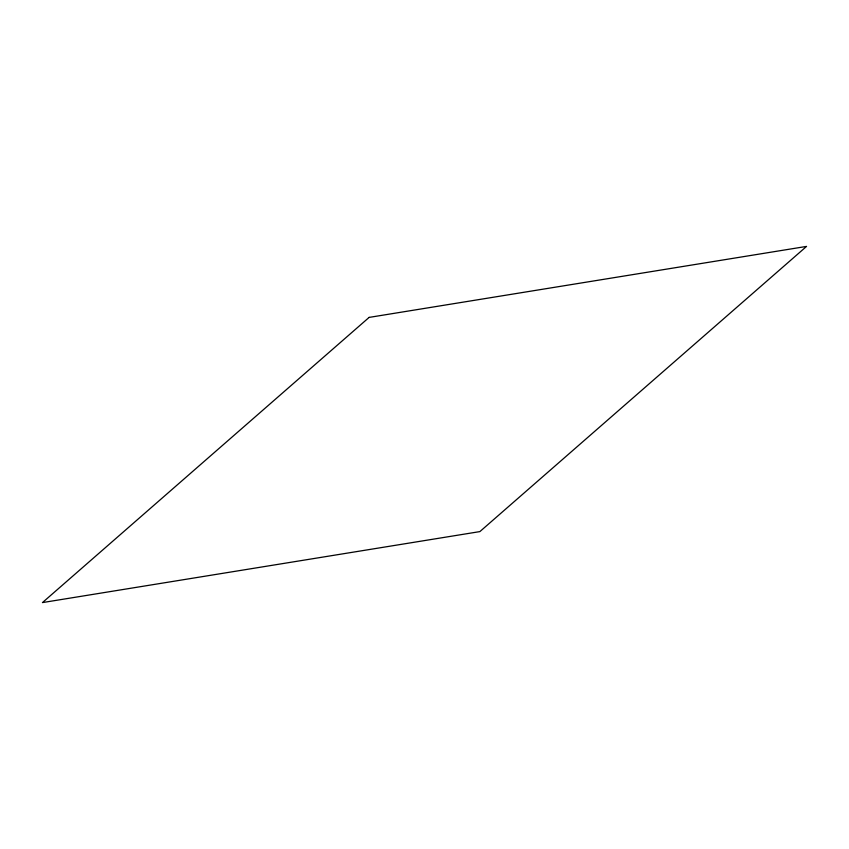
<?xml version="1.0" encoding="UTF-8"?>
<svg xmlns="http://www.w3.org/2000/svg" width="849" height="849" viewBox="0 0 849 849"><rect width="100%" height="100%" fill="white"/><g stroke="black" fill="none" stroke-linecap="round" stroke-linejoin="round"><path stroke-width="1.27" d="M369.124 317.399L42.45 602.588L479.876 531.601L806.55 246.412L369.124 317.399"/></g></svg>
